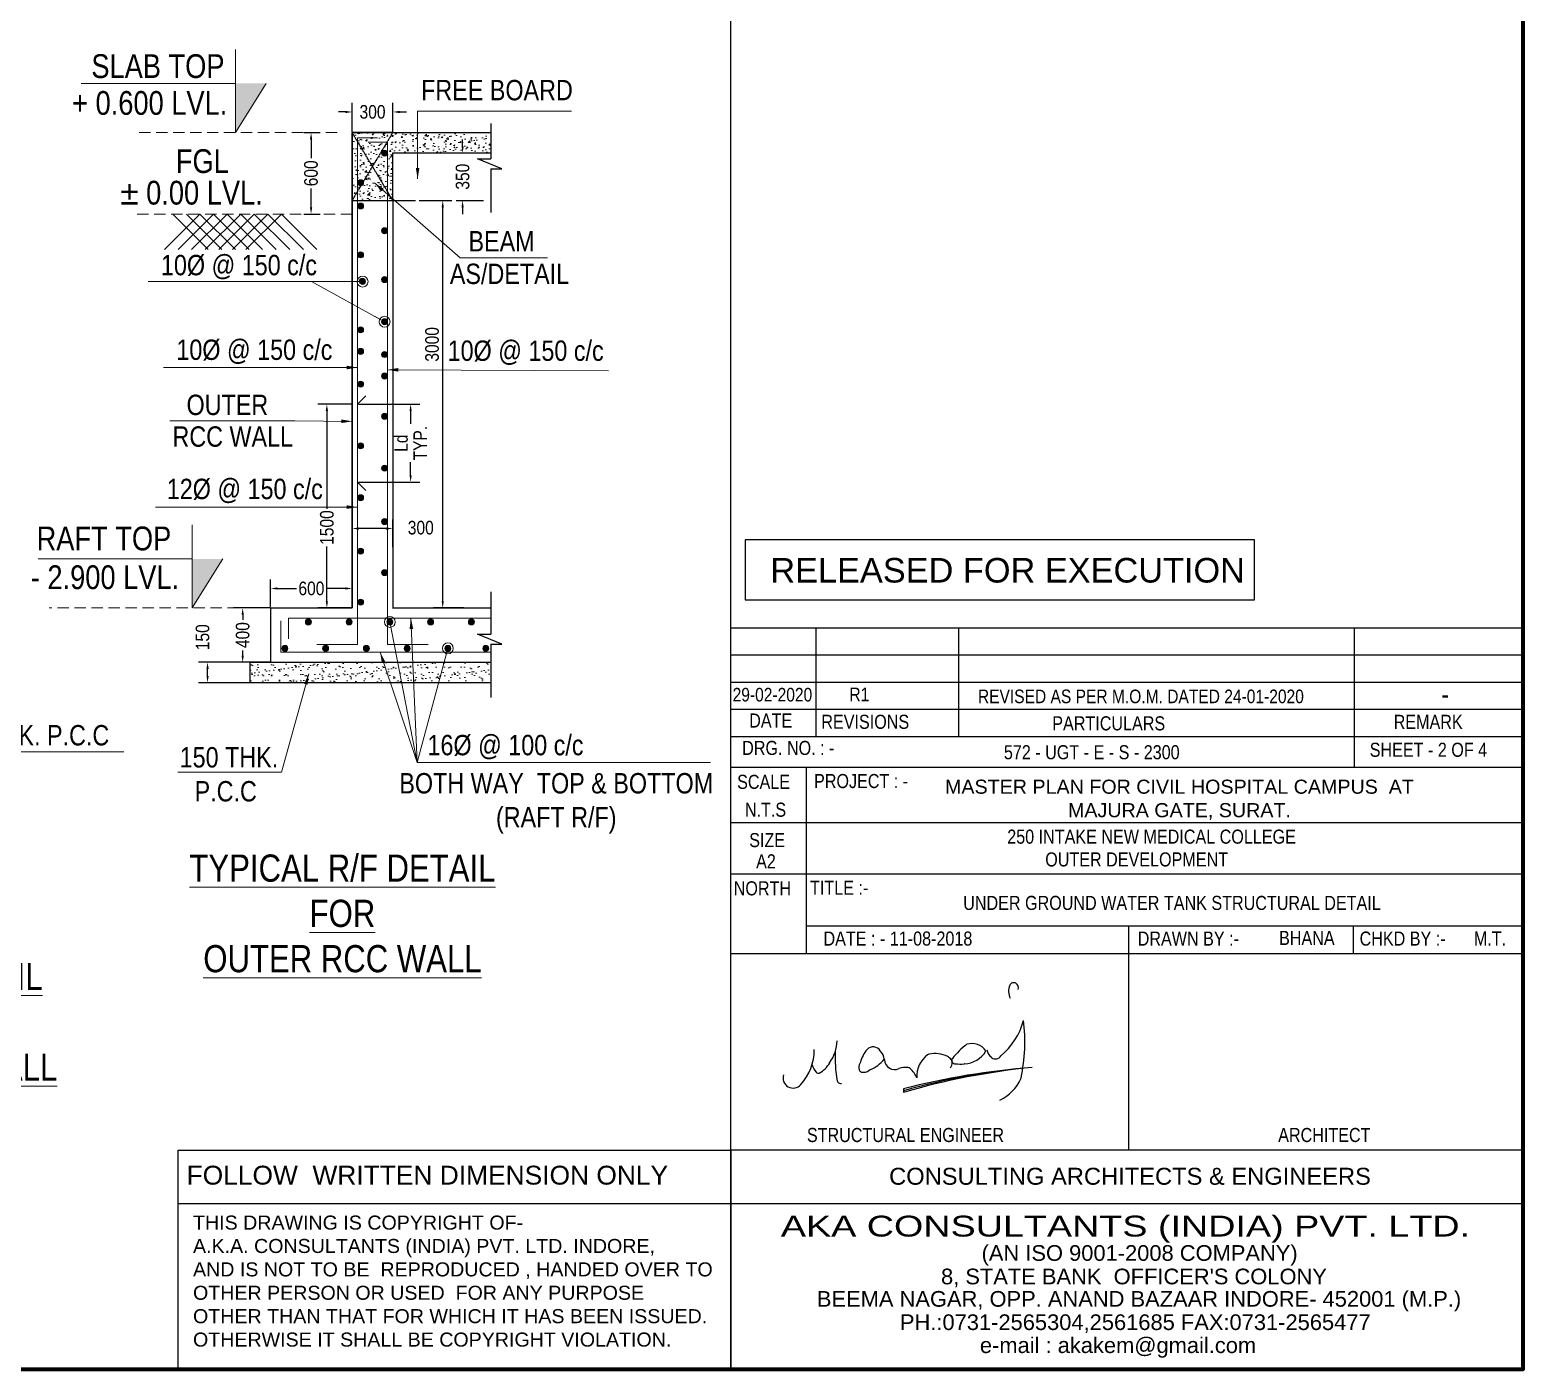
# Model space of a CAD drawing. Header units: inches. Extents: x -82712 to 364260, y -240815 to -94944.
# Drawn here: x 91952 to 108443, y -152446 to -137656 of the extents above; entities that cross this region are included whole.
import ezdxf
from ezdxf.enums import TextEntityAlignment as Align

# ---------------------------------------------------------------- set-up
doc = ezdxf.new("R2010")
doc.units = ezdxf.units.IN
doc.header["$MEASUREMENT"] = 0
for name, pattern in [('DASHED2', [0.375, 0.25, -0.125]), ('HIDDEN', [0.375, 0.25, -0.125]), ('{ Leader Line}', [0])]:
    doc.linetypes.add(name, pattern=pattern)
doc.layers.get('Defpoints').update_dxf_attribs({"color": 8})
doc.layers.add('ARROW', color=40, linetype='Continuous', lineweight=18, plot=False)
for name, color, linetype, lineweight in [('beam', 160, 'Continuous', 25), ('DIM - TANK', 94, '{ Leader Line}', 13), ('GSC_PCC', 11, 'Continuous', 13), ('Hach.', 252, 'Continuous', 9), ('NVB HT TX', 7, 'Continuous', 18), ('SLAB', 54, 'Continuous', 25), ('STEEL - TANK', 3, 'Continuous', 20), ('text', 7, 'Continuous', 25)]:
    doc.layers.add(name, color=color, linetype=linetype, lineweight=lineweight)
for name, color, linetype in [('COL', 6, 'Continuous'), ('DIM SE', 54, 'Continuous'), ('T-Text', 7, 'Continuous'), ('TITLE', 7, 'Continuous'), ('WALL', 1, 'Continuous')]:
    doc.layers.add(name, color=color, linetype=linetype)
doc.layers.add('SINGCHER', color=7, linetype='Continuous', lineweight=25, true_color=0x003beb)
doc.styles.add('a1', font='arial.ttf', dxfattribs={"height": 0.3})
doc.styles.add('ARIAL NARROW', font='ARIALN.TTF')
doc.styles.add('HS', font='ARIALN.TTF', dxfattribs={"height": 0.25})
doc.styles.add('ROMAND', font='arial.ttf')
doc.dimstyles.new('ISO-10', dxfattribs={"dimtxt": 125, "dimasz": 100, "dimexe": 30, "dimexo": 60, "dimgap": 30, "dimtad": 0, "dimdec": 0, "dimzin": 0, "dimdsep": 46, "dimtxsty": 'ARIAL NARROW', "dimcen": 0.09, "dimadec": 0, "dimazin": 0, "dimtfac": 1, "dimtdec": 0, "dimtofl": 0, "dimtmove": 0, "dimatfit": 3, "dimfxl": 1, "dimtolj": 1, "dimtzin": 0, "dimlwe": 13, "dimarcsym": 0})
pattern_1 = [(50, (177203.65, -195730.48), (161.38354, -14.11923), [16.875, -185.625]), (355, (177203.65, -195730.48), (-31.21905, 169.24323), [13.5, -148.5]), (100.4514, (177217.1, -195731.65), (130.1646, 155.1239), [14.34154, -157.75698]), (46.1842, (177203.65, -195685.48), (240.12924, -37.24178), [25.3125, -278.4375]), (96.6356, (177223.67, -195688.58), (210.2991, 219.1765), [21.5123, -236.6354]), (351.1842, (177203.65, -195685.48), (210.29894, 219.1767), [20.25, -222.75]), (21, (177226.15, -195696.73), (134.30409, -90.58925), [16.875, -185.625]), (326, (177226.15, -195696.73), (54.74595, 163.15876), [13.5, -148.5]), (71.4514, (177237.35, -195704.28), (189.0501, 72.56936), [14.34154, -157.75698]), (37.5, (177203.654, -195730.476), (2.735967, 74.901117), [0, -146.7, 0, -150.75, 0, -149.0625]), (7.5, (177203.654, -195730.48), (59.190646, 88.742635), [0, -85.95, 0, -143.325, 0, -56.8125]), (327.5, (177153.48, -195730.476), (120.110048, -5.074846), [0, -56.25, 0, -175.5, 0, -232.875]), (317.5, (177130.98, -195730.48), (131.21689, 22.52362), [0, -73.125, 0, -116.55, 0, -165.375])]

# ---------------------------------------------------------------- blocks, each defined once
blk = doc.blocks.new('*D706')
at = {"layer": 'Defpoints', "color": 0, "ltscale": 200, "transparency": 16777216}
for p in [(96241, -139540), (96511, -139540), (96753, -144040)]:
    blk.add_point(p, dxfattribs=at)
at = {"layer": 'DIM - TANK', "color": 0, "lineweight": -2, "ltscale": 200, "transparency": 16777216}
for p, q in [((96251, -139540), (96611, -139540)), ((96511, -143965), (96511, -139615)), ((96743, -144040), (96411, -144040))]:
    blk.add_line(p, q, dxfattribs=at)
at = {"layer": 'DIM - TANK', "color": 0, "ltscale": 200, "transparency": 16777216}
for points in [[(96499, -139615), (96524, -139615), (96511, -139540)], [(96499, -143965), (96524, -143965), (96511, -144040)]]:
    blk.add_solid(points, dxfattribs=at)
at = {"layer": 'DIM - TANK', "color": 0, "ltscale": 200, "transparency": 16777216, "insert": (96394, -141129), "char_height": 150, "attachment_point": 5, "rotation": 90, "style": 'ARIAL NARROW'}
blk.add_mtext('\\A1;3000', dxfattribs=at)
blk = doc.blocks.new('*D707')
at = {"layer": 'Defpoints', "color": 0, "ltscale": 200, "transparency": 16777216}
for p in [(95232, -141790), (95511, -141790), (95511, -144040)]:
    blk.add_point(p, dxfattribs=at)
at = {"layer": 'DIM - TANK', "color": 0, "lineweight": -2, "ltscale": 200, "transparency": 16777216}
for p, q in [((95501, -141790), (95132, -141790)), ((95232, -141865), (95232, -142944)), ((95232, -143965), (95232, -143360)), ((95501, -144040), (95132, -144040))]:
    blk.add_line(p, q, dxfattribs=at)
at = {"layer": 'DIM - TANK', "color": 0, "ltscale": 200, "transparency": 16777216}
for points in [[(95219, -141865), (95244, -141865), (95232, -141790)], [(95219, -143965), (95244, -143965), (95232, -144040)]]:
    blk.add_solid(points, dxfattribs=at)
at = {"layer": 'DIM - TANK', "color": 0, "ltscale": 200, "transparency": 16777216, "insert": (95232, -143152), "char_height": 150, "attachment_point": 5, "rotation": 90, "style": 'ARIAL NARROW'}
blk.add_mtext('\\A1;1500', dxfattribs=at)
blk = doc.blocks.new('V B')
at = {"layer": 'STEEL - TANK', "color": 1, "lineweight": 5, "const_width": 21}
blk.add_lwpolyline([(-11, 0, 1), (11, 0, 1)], format="xyb", close=True, dxfattribs=at)
at = {"layer": 'STEEL - TANK', "color": 1, "lineweight": 5}
blk.add_circle((0, 0), 22, dxfattribs=at)
blk = doc.blocks.new('*D708')
at = {"layer": 'Defpoints', "color": 0, "ltscale": 200, "transparency": 16777216}
for p in [(95511, -143825), (94611, -144040), (95511, -144040)]:
    blk.add_point(p, dxfattribs=at)
at = {"layer": 'DIM - TANK', "color": 0, "lineweight": -2, "ltscale": 200, "transparency": 16777216}
for p, q in [((94611, -144030), (94611, -143725)), ((95511, -144030), (95511, -143725)), ((94686, -143825), (94895, -143825)), ((95436, -143825), (95227, -143825))]:
    blk.add_line(p, q, dxfattribs=at)
at = {"layer": 'DIM - TANK', "color": 0, "ltscale": 200, "transparency": 16777216}
for points in [[(94686, -143812), (94686, -143837), (94611, -143825)], [(95436, -143812), (95436, -143837), (95511, -143825)]]:
    blk.add_solid(points, dxfattribs=at)
at = {"layer": 'DIM - TANK', "color": 0, "ltscale": 200, "transparency": 16777216, "insert": (95061, -143825), "char_height": 150, "attachment_point": 5, "style": 'ARIAL NARROW'}
blk.add_mtext('\\A1;600', dxfattribs=at)
blk = doc.blocks.new('*D709')
at = {"layer": 'Defpoints', "color": 0, "ltscale": 200, "transparency": 16777216}
for p in [(94302, -144040), (94611, -144040), (94611, -144640)]:
    blk.add_point(p, dxfattribs=at)
at = {"layer": 'DIM - TANK', "color": 0, "lineweight": -2, "ltscale": 200, "transparency": 16777216}
for p, q in [((94601, -144040), (94202, -144040)), ((94302, -144115), (94302, -144172)), ((94302, -144565), (94302, -144508)), ((94601, -144640), (94202, -144640))]:
    blk.add_line(p, q, dxfattribs=at)
at = {"layer": 'DIM - TANK', "color": 0, "ltscale": 200, "transparency": 16777216}
for points in [[(94289, -144115), (94314, -144115), (94302, -144040)], [(94289, -144565), (94314, -144565), (94302, -144640)]]:
    blk.add_solid(points, dxfattribs=at)
at = {"layer": 'DIM - TANK', "color": 0, "ltscale": 200, "transparency": 16777216, "insert": (94302, -144340), "char_height": 150, "attachment_point": 5, "rotation": 90, "style": 'ARIAL NARROW'}
blk.add_mtext('\\A1;400', dxfattribs=at)
blk = doc.blocks.new('*D710')
at = {"layer": 'Defpoints', "color": 0, "ltscale": 200, "transparency": 16777216}
for p in [(95511, -143163), (95511, -143377), (95961, -143377)]:
    blk.add_point(p, dxfattribs=at)
at = {"layer": 'DIM - TANK', "color": 0, "lineweight": -2, "ltscale": 200, "transparency": 16777216}
for p, q in [((95511, -143367), (95511, -143063)), ((95961, -143367), (95961, -143063)), ((95886, -143163), (95586, -143163))]:
    blk.add_line(p, q, dxfattribs=at)
at = {"layer": 'DIM - TANK', "color": 0, "ltscale": 200, "transparency": 16777216}
for points in [[(95586, -143150), (95586, -143175), (95511, -143163)], [(95886, -143150), (95886, -143175), (95961, -143163)]]:
    blk.add_solid(points, dxfattribs=at)
at = {"layer": 'DIM - TANK', "color": 0, "ltscale": 200, "transparency": 16777216, "insert": (96269, -143154), "char_height": 150, "attachment_point": 5, "style": 'ARIAL NARROW'}
blk.add_mtext('\\A1;300', dxfattribs=at)
blk = doc.blocks.new('A$C6A34546E')
at = {"layer": 'ARROW'}
blk.add_hatch(color=256, dxfattribs=at).paths.add_polyline_path([(1471.6, 295), (1286.4, 295), (1286.4, 0)])
for p, q in [((1286.4, 295), (360.6, 295)), ((1471.6, 295), (1286.4, 0))]:
    blk.add_line(p, q, dxfattribs=at)
blk.add_lwpolyline([(1286.4, 0), (1286.4, 498.6)], dxfattribs=at)
blk = doc.blocks.new('*D711')
at = {"layer": 'Defpoints', "color": 0, "ltscale": 200, "transparency": 16777216}
for p in [(95961, -138562), (95511, -138790), (95961, -138790)]:
    blk.add_point(p, dxfattribs=at)
at = {"layer": 'DIM - TANK', "color": 0, "lineweight": -2, "ltscale": 200, "transparency": 16777216}
for p, q in [((95511, -138780), (95511, -138462)), ((95961, -138780), (95961, -138462)), ((95436, -138562), (95361, -138562)), ((96036, -138562), (96111, -138562))]:
    blk.add_line(p, q, dxfattribs=at)
at = {"layer": 'DIM - TANK', "color": 0, "ltscale": 200, "transparency": 16777216}
for points in [[(95436, -138550), (95436, -138575), (95511, -138562)], [(96036, -138550), (96036, -138575), (95961, -138562)]]:
    blk.add_solid(points, dxfattribs=at)
at = {"layer": 'DIM - TANK', "color": 0, "ltscale": 200, "transparency": 16777216, "insert": (95736, -138562), "char_height": 150, "attachment_point": 5, "style": 'ARIAL NARROW'}
blk.add_mtext('\\A1;300', dxfattribs=at)
blk = doc.blocks.new('*D712')
at = {"layer": 'Defpoints', "color": 0, "ltscale": 200, "transparency": 16777216}
for p in [(93914, -144640), (94386, -144640), (94386, -144865)]:
    blk.add_point(p, dxfattribs=at)
at = {"layer": 'DIM - TANK', "color": 0, "lineweight": -2, "ltscale": 200, "transparency": 16777216}
for p, q in [((94376, -144640), (93814, -144640)), ((93914, -144790), (93914, -144715)), ((94376, -144865), (93814, -144865))]:
    blk.add_line(p, q, dxfattribs=at)
at = {"layer": 'DIM - TANK', "color": 0, "ltscale": 200, "transparency": 16777216}
for points in [[(93902, -144715), (93927, -144715), (93914, -144640)], [(93902, -144790), (93927, -144790), (93914, -144865)]]:
    blk.add_solid(points, dxfattribs=at)
at = {"layer": 'DIM - TANK', "color": 0, "ltscale": 200, "transparency": 16777216, "insert": (93859, -144363), "char_height": 150, "attachment_point": 5, "rotation": 90, "style": 'ARIAL NARROW'}
blk.add_mtext('\\A1;150', dxfattribs=at)
blk = doc.blocks.new('*D713')
at = {"layer": 'Defpoints', "color": 0, "ltscale": 200, "transparency": 16777216}
for p in [(96649, -139015), (96731, -139015), (96649, -139540)]:
    blk.add_point(p, dxfattribs=at)
at = {"layer": 'DIM - TANK', "color": 0, "lineweight": -2, "ltscale": 200, "transparency": 16777216}
for p, q in [((96659, -139015), (96831, -139015)), ((96731, -138940), (96731, -138865)), ((96659, -139540), (96831, -139540)), ((96731, -139615), (96731, -139690))]:
    blk.add_line(p, q, dxfattribs=at)
at = {"layer": 'DIM - TANK', "color": 0, "ltscale": 200, "transparency": 16777216}
for points in [[(96718, -138940), (96743, -138940), (96731, -139015)], [(96718, -139615), (96743, -139615), (96731, -139540)]]:
    blk.add_solid(points, dxfattribs=at)
at = {"layer": 'DIM - TANK', "color": 0, "ltscale": 200, "transparency": 16777216, "insert": (96731, -139277), "char_height": 150, "attachment_point": 5, "rotation": 90, "style": 'ARIAL NARROW'}
blk.add_mtext('\\A1;350', dxfattribs=at)
blk = doc.blocks.new('*D705')
at = {"layer": 'Defpoints', "color": 0, "ltscale": 200, "transparency": 16777216}
for p in [(95571, -141790), (96157, -141790), (95571, -142649)]:
    blk.add_point(p, dxfattribs=at)
at = {"layer": 'DIM - TANK', "color": 0, "lineweight": -2, "ltscale": 200, "transparency": 16777216}
for p, q in [((95581, -141790), (96257, -141790)), ((96157, -141865), (96157, -142008)), ((96157, -142574), (96157, -142431)), ((95581, -142649), (96257, -142649))]:
    blk.add_line(p, q, dxfattribs=at)
at = {"layer": 'DIM - TANK', "color": 0, "ltscale": 200, "transparency": 16777216}
for points in [[(96144, -141865), (96169, -141865), (96157, -141790)], [(96144, -142574), (96169, -142574), (96157, -142649)]]:
    blk.add_solid(points, dxfattribs=at)
at = {"layer": 'DIM - TANK', "color": 0, "ltscale": 200, "transparency": 16777216, "char_height": 150, "attachment_point": 5, "rotation": 90, "style": 'ARIAL NARROW'}
for s, insert in [('\\A1;Ld', (96051, -142220)), ('\\A1;TYP.', (96262, -142220))]:
    blk.add_mtext(s, dxfattribs=dict(at, insert=insert))
blk = doc.blocks.new('MANOJ SIR')
at = {"layer": 'SINGCHER'}
blk.add_line((127.7, -15), (127.7, -18.9), dxfattribs=at)
for centre, radius, start, end in [((245.1, 93.6), 4.39, 59.0666, 156.7141), ((244.3, 92.3), 5.93, 345.543, 59.0666), ((255.8, 88.9), 16.1, 156.7141, 207.4099), ((184.1, 77.1), 74.1, 309.7314, 344.9276), ((72.2, 35.2), 184.8, 347.9544, 7.0437), ((15.6, 37.4), 41.5, 323.6193, 358.3232), ((237.8, -27), 72.9, 125.6193, 142.7316), ((200.7, 15.3), 17.9, 34.1234, 107.5268), ((-23.4, 26.9), 56.1, 318.1107, 359.8467), ((184.5, 17.1), 129.6, 176.6801, 190.466), ((115.8, 4.2), 35.1, 139.793, 165.0313), ((95.4, 20.7), 8.92, 32.2093, 136.3302), ((77.5, 40.4), 38.1, 292.4381, 321.6245), ((90.5, 13.6), 17.2, 7.889, 43.6848), ((118.3, 16.3), 10.8, 181.9889, 294.9243), ((170, -1.6), 28.2, 125.9175, 183.4168), ((155.6, 18.2), 3.66, 102.5109, 125.9175), ((161.5, -8.2), 30.7, 64.0867, 102.5109), ((173.3, 16.1), 3.66, 40.1447, 64.0867), ((172.2, 12.3), 7.37, 318.9351, 57.2824), ((182.8, 15.3), 3.62, 148.6834, 274.8746), ((191.3, 39.8), 28.2, 272.6906, 329.078), ((230.4, 29.3), 14.1, 190.9521, 231.8721), ((225.7, 23.5), 6.68, 233.3684, 329.4674), ((10.2, -3.5), 10.8, 161.042, 319.16), ((49.4, 16.2), 19.9, 196.4253, 222.5342), ((37.4, 5.2), 3.66, 222.5342, 277.08), ((24.5, 26.3), 28.1, 298.5749, 331.1529), ((89.5, 7.6), 9.29, 151.0723, 194.4307), ((84, 6.3), 3.66, 195.7416, 249.6231), ((84.7, 11.4), 3.44, 147.0016, 168.5361), ((85, 13), 10.4, 257.2825, 306.8775), ((93.5, 1.8), 3.66, 112.4381, 126.8775), ((130.4, -16.3), 24.1, 84.1347, 108.2066), ((332.8, -761.8), 772.5, 95.0404, 105.3914), ((323.6, -771.7), 781.6, 94.3109, 104.5156), ((339, -739.5), 750.9, 95.6628, 106.3401), ((132.4, 4), 3.66, 46.3856, 84.1347), ((114, -15.4), 30.4, 23.3578, 46.3856), ((188.1, 43.1), 31.8, 261.0252, 277.6143), ((192.8, 8), 3.66, 92.6906, 97.6143), ((60.7, -5.7), 3.66, 190.466, 250.4116), ((61.4, -3.6), 5.91, 250.4116, 273.9769), ((209.8, 15.1), 47, 296.1242, 335.6848), ((249.4, -2.7), 3.66, 334.0673, 348.8451)]:
    blk.add_arc(centre, radius, start, end, dxfattribs=at)
blk = doc.blocks.new('*D841')
at = {"layer": 'Defpoints', "color": 0, "ltscale": 200, "transparency": 16777216}
for p in [(94967, -138790), (95057, -138790), (94967, -139690)]:
    blk.add_point(p, dxfattribs=at)
at = {"layer": 'DIM - TANK', "color": 0, "lineweight": -2, "ltscale": 200, "transparency": 16777216}
for p, q in [((94977, -138790), (95157, -138790)), ((95057, -138865), (95057, -139074)), ((95057, -139615), (95057, -139406)), ((94977, -139690), (95157, -139690))]:
    blk.add_line(p, q, dxfattribs=at)
at = {"layer": 'DIM - TANK', "color": 0, "ltscale": 200, "transparency": 16777216}
for points in [[(95045, -138865), (95070, -138865), (95057, -138790)], [(95045, -139615), (95070, -139615), (95057, -139690)]]:
    blk.add_solid(points, dxfattribs=at)
at = {"layer": 'DIM - TANK', "color": 0, "ltscale": 200, "transparency": 16777216, "insert": (95057, -139240), "char_height": 150, "attachment_point": 5, "rotation": 90, "style": 'ARIAL NARROW'}
blk.add_mtext('\\A1;600', dxfattribs=at)

msp = doc.modelspace()

# ---------------------------------------------------------------- hatches: boundary and pattern name
at = {"layer": 'GSC_PCC'}
h = msp.add_hatch(dxfattribs=at)
h.set_pattern_fill('AR-CONC', color=256, scale=22.5, style=0)
h.set_pattern_definition(pattern_1)
h.paths.add_polyline_path([(95511.3961, -138789.7379), (95961.3961, -138789.7379), (95961.3961, -139539.7379), (95511.3961, -139539.7379)])
h = msp.add_hatch(dxfattribs=at)
h.set_pattern_fill('AR-CONC', color=256, scale=22.5, style=0)
h.set_pattern_definition(pattern_1)
h.paths.add_polyline_path([(97043.2446, -139014.7379), (97043.2446, -138789.7379), (95961.3961, -138789.7379), (95961.3961, -139014.7379)])
h = msp.add_hatch(dxfattribs=at)
h.set_pattern_fill('AR-SAND', color=256, scale=60, style=0)
h.set_pattern_definition([(37.5, (177203.65, -192580.48), (-3.7796, 115.60943), [0, -91.2, 0, -102, 0, -97.5]), (7.5, (177203.65, -192580.48), (106.1866, 169.32876), [0, -49.2, 0, -82.2, 0, -31.5]), (327.5, (177129.85, -192580.48), (186.84851, 0.33954), [0, -30, 0, -108, 0, -141]), (317.5, (177129.85, -192580.48), (180.3676, 52.66053), [0, -15, 0, -70.8, 0, -81])])
h.paths.add_polyline_path([(97043.2446, -144864.7379), (97043.2446, -144639.7379), (94386.3961, -144639.7379), (94386.3961, -144864.7379)])

# ---------------------------------------------------------------- linework, layer by layer
at = {"layer": 'beam', "linetype": 'HIDDEN', "ltscale": 0.2}
for p, q in [((95511.3961, -139539.7379), (95961.3961, -138789.7379)), ((95961.3961, -139539.7379), (95511.3961, -138789.7379)), ((95511.3961, -139539.7379), (95961.3961, -138789.7379)), ((95961.3961, -139539.7379), (95511.3961, -138789.7379))]:
    msp.add_line(p, q, dxfattribs=at)
at = {"layer": 'beam'}
msp.add_lwpolyline([(95961.3961, -138789.7379), (95511.3961, -138789.7379), (95511.3961, -139539.7379), (95961.3961, -139539.7379), (95961.3961, -139014.7379)], dxfattribs=at)
msp.add_lwpolyline([(95961.3961, -138789.7379), (95511.3961, -138789.7379), (95511.3961, -139539.7379), (95961.3961, -139539.7379), (95961.3961, -139014.7379)], dxfattribs=at)
at = {"layer": 'COL', "color": 22}
msp.add_line((95511.3961, -144039.7379), (95511.3961, -138789.7379), dxfattribs=at)
at = {"layer": 'DIM - TANK'}
for p, q in [((95571.3961, -138846.5045), (95571.3961, -144442.5457)), ((95571.3961, -138846.5045), (95792.1077, -138846.5045)), ((95901.3961, -138896.1776), (95686.9464, -138896.1776)), ((95901.3961, -138896.1776), (95901.3961, -144442.5457)), ((95571.3961, -141789.7379), (95661.3684, -141695.5871)), ((95571.3961, -142649.4272), (95661.3684, -142743.578)), ((94723.8961, -144527.2379), (94723.8961, -144183.2887)), ((94809.3885, -144152.2379), (97043.2446, -144152.2379)), ((94809.3885, -144152.2379), (94809.3885, -144382.0128)), ((95121.3961, -144442.5457), (95571.3961, -144442.5457)), ((96351.3961, -144442.5457), (95901.3961, -144442.5457)), ((94723.8961, -144527.2379), (97043.2446, -144527.2379))]:
    msp.add_line(p, q, dxfattribs=at)
at = {"layer": 'Hach.', "linetype": 'HIDDEN', "lineweight": 9, "ltscale": 500}
for p, q in [((95345.6034, -138789.7379), (93096.3683, -138789.7379)), ((95511.3961, -139689.7379), (93096.3683, -139689.7379)), ((94445.6034, -144039.7379), (92165.9443, -144039.7379))]:
    msp.add_line(p, q, dxfattribs=at)
at = {"layer": 'Hach.', "linetype": 'ByBlock', "lineweight": 9, "ltscale": 500}
for p, q in [((93829.985, -139689.7379), (93437.7483, -140081.9747)), ((93529.985, -139689.7379), (93922.2218, -140081.9747)), ((93979.985, -139689.7379), (93587.7483, -140081.9747)), ((93679.985, -139689.7379), (94072.2218, -140081.9747)), ((94129.985, -139689.7379), (93737.7483, -140081.9747)), ((93829.985, -139689.7379), (94222.2218, -140081.9747)), ((94279.985, -139689.7379), (93887.7483, -140081.9747)), ((93979.985, -139689.7379), (94372.2218, -140081.9747)), ((94429.985, -139689.7379), (94037.7483, -140081.9747)), ((94129.985, -139689.7379), (94522.2218, -140081.9747)), ((94579.985, -139689.7379), (94187.7483, -140081.9747)), ((94279.985, -139689.7379), (94672.2218, -140081.9747)), ((94729.985, -139689.7379), (94337.7483, -140081.9747)), ((94429.985, -139689.7379), (94822.2218, -140081.9747)), ((94579.985, -139689.7379), (94972.2218, -140081.9747)), ((94729.985, -139689.7379), (95122.2218, -140081.9747))]:
    msp.add_line(p, q, dxfattribs=at)
at = {"layer": 'SLAB'}
for p, q in [((95511.3961, -138789.7379), (97043.2446, -138789.7379)), ((95961.3961, -139014.7379), (97043.2446, -139014.7379)), ((94611.3961, -144039.7379), (95511.3961, -144039.7379)), ((94611.3961, -144639.7379), (94611.3961, -144039.7379)), ((95961.3961, -144039.7379), (97043.2446, -144039.7379)), ((94386.3961, -144864.7379), (94386.3961, -144639.7379)), ((94386.3961, -144639.7379), (97043.2446, -144639.7379)), ((94386.3961, -144864.7379), (94386.3961, -144639.7379)), ((94086.3961, -144864.7379), (97043.2446, -144864.7379))]:
    msp.add_line(p, q, dxfattribs=at)
at = {"layer": 'SLAB', "color": 3, "linetype": 'DASHED2', "ltscale": 1000}
msp.add_line((95961.3961, -139539.7379), (97043.2446, -139539.7379), dxfattribs=at)
at = {"layer": 'SLAB'}
for points in [[(97043.2446, -138688.5271), (97043.2446, -139079.076)], [(97041.8829, -139191.3255), (97162.7985, -139191.3255), (96893.8939, -139079.076), (97041.8829, -139079.076)], [(97043.2446, -139191.3255), (97043.2446, -139674.2796)], [(97043.2446, -143859.988), (97043.2446, -144329.076)], [(97041.8829, -144441.3255), (97162.7985, -144441.3255), (96893.8939, -144329.076), (97041.8829, -144329.076)], [(97043.2446, -144441.3255), (97043.2446, -145028.5)]]:
    msp.add_lwpolyline(points, dxfattribs=at)
at = {"layer": 'T-Text', "color": 1}
msp.add_lwpolyline([(99852.0712, -143949.5322), (105475.0497, -143949.5322), (105475.0497, -143285.8259), (99852.0712, -143285.8259)], close=True, dxfattribs=at)
at = {"layer": 'TITLE', "color": 125}
msp.add_line((99693.1003, -152446.1828), (99693.1003, -121340.6534), dxfattribs=at)
at = {"layer": 'TITLE', "color": 125, "lineweight": -3}
for p, q in [((99693.1003, -144257.9233, 0), (108442.5605, -144257.9233, 0)), ((100630.1786, -144257.9233, 0), (100630.1786, -145457.9997, 0)), ((102205.9969, -144257.9233, 0), (102205.9969, -145457.9997, 0)), ((106576.3142, -144257.9233, 0), (106576.3142, -145457.9997, 0)), ((99693.1003, -144557.9424, 0), (108442.5605, -144557.9424, 0)), ((100630.1786, -144758.5709, 0), (100630.1786, -145457.9997, 0)), ((102205.9969, -144758.5709, 0), (102205.9969, -145457.9997, 0)), ((99693.1003, -144857.9615, 0), (108442.5605, -144857.9615, 0)), ((99693.1003, -145157.9806, 0), (108442.5605, -145157.9806, 0)), ((99693.1003, -145457.9997, 0), (108442.5605, -145457.9997, 0)), ((106576.3142, -145457.9997, 0), (106576.3142, -145796.3281, 0)), ((99693.1003, -145796.3281, 0), (108442.5605, -145796.3281, 0)), ((100526.4201, -145796.3281, 0), (100526.4201, -147860.2527, 0)), ((108442.5605, -146411.5844, 0), (99693.1003, -146411.5844, 0)), ((108442.5605, -146980.7968, 0), (99693.1003, -146980.7968, 0)), ((108442.5605, -147554.1016, 0), (100526.4201, -147554.1016, 0)), ((104084.7997, -147554.1016, 0), (104084.7997, -150027.7771, 0)), ((106566.1579, -147554.1016, 0), (106566.1579, -147860.2527, 0)), ((108442.5605, -147860.2527, 0), (99693.1003, -147860.2527, 0)), ((108442.5605, -150027.7771, 0), (99693.1003, -150027.7771, 0)), ((108442.5605, -150620.906), (99693.1003, -150620.906))]:
    msp.add_line(p, q, dxfattribs=at)
at = {"layer": 'TITLE', "color": 125, "lineweight": 100}
msp.add_lwpolyline([(64402.577, -121340.6534), (64402.577, -152446.1828), (108442.5605, -152446.1828), (108442.5605, -121340.6534)], close=True, dxfattribs=at)
msp.add_lwpolyline([(64402.577, -121340.6534), (64402.577, -152446.1828), (108442.5605, -152446.1828), (108442.5605, -121340.6534)], close=True, dxfattribs=at)
at = {"layer": 'TITLE', "color": 125}
msp.add_lwpolyline([(99693.1003, -152446.1828), (93589.7192, -152446.1828), (93589.7192, -150027.7771), (99693.1003, -150027.7771)], close=True, dxfattribs=at)
at = {"layer": 'TITLE', "color": 125, "lineweight": -3}
msp.add_lwpolyline([(99693.1003, -150620.906), (93589.7192, -150620.906), (93589.7192, -150027.7771), (99693.1003, -150027.7771)], close=True, dxfattribs=at)
at = {"layer": 'WALL'}
for p, q in [((95511.3961, -139539.7379), (95511.3961, -144039.7379)), ((95961.3961, -139539.7379), (95961.3961, -144045.8499))]:
    msp.add_line(p, q, dxfattribs=at)

# ---------------------------------------------------------------- block references
at = {"layer": 'DIM - TANK', "xscale": 1.5, "yscale": 1.5, "zscale": 1.5, "rotation": 1.753404860071416}
for p in [(95869.4887, -139016.8784), (95869.4887, -139873.4594), (95869.4887, -140413.5858), (95869.4887, -140878.2788), (95869.4887, -141241.6204), (95869.4887, -141478.925), (95869.4887, -141923.3278), (95869.4887, -142496.4129), (95869.4887, -143086.2628), (95869.4887, -143649.4797)]:
    msp.add_blockref('V B', p, dxfattribs=at)
at = {"layer": 'DIM - TANK', "xscale": 1.5, "yscale": 1.5, "zscale": 1.5}
for p in [(95604.1499, -139343.2412), (95604.1499, -139600.7138), (95604.1499, -140140.8401), (95623.0283, -140430.8339), (95604.1499, -140968.8748), (95604.1499, -141206.1794), (95604.1499, -141567.9832), (95604.1499, -142249.6906), (95604.1499, -142822.7757), (95604.1499, -143412.6256), (95604.1499, -143975.8426), (95027.6087, -144194.3735), (95477.6087, -144194.3735), (95927.6087, -144194.3735), (96377.6087, -144194.3735), (96377.6087, -144194.3735), (96827.6087, -144194.3735), (94768.2014, -144485.846), (95218.2014, -144485.846), (95668.2014, -144485.846), (96118.2014, -144485.846), (96568.2014, -144485.846), (96986.9934, -144485.846)]:
    msp.add_blockref('V B', p, dxfattribs=at)
at = {"layer": 'DIM SE', "xscale": 1.8375, "yscale": 1.8375, "zscale": 1.8375}
for p in [(91857.2501, -138789.7379), (91380.526, -144039.7379)]:
    msp.add_blockref('A$C6A34546E', p, dxfattribs=at)
at = {"layer": 'SINGCHER', "xscale": 10.368, "yscale": 10.368, "zscale": 10.368}
msp.add_blockref('MANOJ SIR', (100275.2936, -149194.634), dxfattribs=at)

# ---------------------------------------------------------------- texts
at = {"layer": 'DIM - TANK', "lineweight": -3, "style": 'ARIAL NARROW'}
for s, p in [('BEAM ', (96795.7447, -140102.8203)), ('AS/DETAIL', (96589.6894, -140462.3329)), ('OUTER', (93681.9898, -141909.3558)), ('RCC WALL', (93526.8739, -142259.4034))]:
    msp.add_text(s, height=225, dxfattribs=at).set_placement(p)
at = {"layer": 'DIM - TANK', "style": 'ARIAL NARROW'}
msp.add_text(' 150 THK. P.C.C ', height=225, dxfattribs=at).set_placement((90909.3356, -145558.1987))
at = {"layer": 'DIM - TANK', "lineweight": -3, "insert": (99910.5657, -138208.2412), "char_height": 225, "width": 5672.603165, "attachment_point": 3, "style": 'ARIAL NARROW'}
msp.add_mtext('\\pxqc; FREE BOARD', dxfattribs=at)
at = {"layer": 'DIM - TANK', "char_height": 225, "attachment_point": 5, "style": 'ARIAL NARROW'}
for s, insert in [('\\A1;10%%C @ 150 c/c', (94261.2117, -140275.767)), ('\\A1;10%%C @ 150 c/c', (94431.3169, -141210.626)), ('\\A1;10%%C @ 150 c/c', (97427.0949, -141221.2696)), ('\\A1;12%%C @ 150 c/c', (94325.4908, -142747.9443)), ('\\A1;16%%C @ 100 c/c', (97204.5186, -145576.9472)), ('\\A1;BOTH WAY  TOP & BOTTOM\\P(RAFT R/F)', (97764.7715, -146197.2725))]:
    msp.add_mtext(s, dxfattribs=dict(at, insert=insert))
at = {"layer": 'DIM - TANK', "insert": (93118.9342, -145576.5723), "char_height": 225, "width": 1991.081173, "attachment_point": 1, "style": 'ARIAL NARROW'}
msp.add_mtext('\\pxqc; 150 THK. \\PP.C.C ', dxfattribs=at)
at = {"layer": 'NVB HT TX', "char_height": 300, "width": 6067.835607, "attachment_point": 1, "style": 'HS'}
for s, insert in [('\\pxqc;{\\LTYPICAL R/F DETAIL\\PFOR\\POUTER RCC WALL}', (92369.6721, -146762.7858)), ('\\pxqc;{\\LTYPICAL R/F DETAIL\\PFOR\\PPARTITION RCC WALL}', (87369.4259, -147960.4674))]:
    msp.add_mtext(s, dxfattribs=dict(at, insert=insert))
at = {"layer": 'T-Text', "color": 1, "style": 'ROMAND'}
msp.add_text(' RELEASED FOR EXECUTION', height=271.189854, dxfattribs=at).set_placement((100023.946, -143759.2104))
at = {"layer": 'T-Text', "lineweight": -3, "ltscale": 3, "style": 'ROMAND'}
for s, height, p in [('FOLLOW  WRITTEN DIMENSION ONLY', 208.26243, (93682.6485, -150408.134)), ('CONSULTING ARCHITECTS & ENGINEERS ', 187.307291, (101440.9329, -150409.9036, 0))]:
    msp.add_text(s, height=height, dxfattribs=at).set_placement(p)
at = {"layer": 'T-Text', "ltscale": 3, "style": 'ROMAND', "width": 1.292517}
msp.add_text('AKA CONSULTANTS (INDIA) PVT. LTD.', height=230.598527, rotation=0.00228919, dxfattribs=at).set_placement((100245.1941, -150982.017), (107856.7132, -150981.7129), align=Align.FIT)
at = {"layer": 'T-Text', "ltscale": 3, "style": 'a1'}
for s, p in [('(AN ISO 9001-2008 COMPANY)', (102461.9296, -151249.9921)), ("8, STATE BANK  OFFICER'S COLONY", (102014.1513, -151509.4152)), ('BEEMA NAGAR, OPP. ANAND BAZAAR INDORE- 452001 (M.P.)', (100643.456, -151756.6536)), ('PH.:0731-2565304,2561685 FAX:0731-2565477', (101560.225, -152014.3443)), ('e-mail : akakem@gmail.com', (102443.2796, -152268.5787))]:
    msp.add_text(s, height=172.948895, rotation=0.0022891, dxfattribs=at).set_placement(p)
at = {"layer": 'T-Text', "ltscale": 3, "insert": (93753.7736, -150750.1503), "char_height": 155.0134542, "width": 5740.090036, "attachment_point": 1, "style": 'ROMAND'}
msp.add_mtext('THIS DRAWING IS COPYRIGHT OF-\\PA.K.A. CONSULTANTS (INDIA) PVT. LTD. INDORE,\\PAND IS NOT TO BE  REPRODUCED , HANDED OVER TO OTHER PERSON OR USED  FOR ANY PURPOSE OTHER THAN THAT FOR WHICH IT HAS BEEN ISSUED. OTHERWISE IT SHALL BE COPYRIGHT VIOLATION. ', dxfattribs=at)
at = {"layer": 'text', "color": 4, "ltscale": 20, "style": 'ARIAL NARROW'}
for s, p in [('SLAB TOP', (92630.9527, -138187.2088)), ('+ 0.600 LVL.', (92418.3476, -138593.7757)), ('%%P 0.00 LVL.', (92951.3941, -139585.0648)), ('RAFT TOP', (92026.4988, -143403.6172)), ('- 2.900 LVL.', (91962.1116, -143831.5578))]:
    msp.add_text(s, height=262.5, dxfattribs=at).set_placement(p)
at = {"layer": 'text', "lineweight": -3, "style": 'ARIAL NARROW'}
for s, height, p in [('29-02-2020', 150, (99712.7727, -145072.7582, 0)), ('R1', 150, (101002.4271, -145069.7377, 0)), ('REVISED AS PER M.O.M. DATED 24-01-2020 ', 150, (102421.409, -145091.4649, 0)), ('-', 226.2046, (107538.9676, -145105.167, 0)), ('DATE', 155.51405, (99895.6547, -145360.7665, 0)), ('REVISIONS', 155.51405, (100692.3398, -145374.7913, 0)), ('PARTICULARS', 155.51405, (103242.7333, -145391.7815, 0)), ('REMARK', 155.51405, (107012.9162, -145375.5904, 0)), ('DRG. NO. : -', 155.51405, (99818.0447, -145663.3792, 0)), ('572 - UGT - E - S - 2300', 155.51405, (102708.4478, -145710.952, 0)), ('SHEET - 2 OF 4', 155.51405, (106748.5254, -145683.8, 0)), ('SCALE', 155.51405, (99762.4908, -146037.9113, 0)), ('PROJECT : -', 155.51405, (100611.6851, -146029.2558, 0)), ('N.T.S', 155.51405, (99848.0741, -146345.6566)), ('SIZE', 155.51405, (99895.9449, -146681.2114)), ('250 INTAKE NEW MEDICAL COLLEGE ', 155.51405, (102745.3755, -146643.281, 0)), ('A2', 155.51405, (99972.0068, -146916.2245)), ('OUTER DEVELOPMENT', 155.51405, (103164.7488, -146894.8645, 0)), ('NORTH', 155.51405, (99724.8547, -147214.0538, 0)), ('TITLE :-', 155.51405, (100567.2701, -147207.2332, 0)), ('DATE : - 11-08-2018', 155.51405, (100716.2491, -147768.8062, 0)), ('DRAWN BY :-    ', 155.51405, (104186.2312, -147768.8062, 0)), ('BHANA', 155.51405, (105747.2084, -147762.106, 0)), ('CHKD BY :-', 155.51405, (106636.7078, -147768.8062, 0)), ('M.T.', 155.51405, (107898.4838, -147767.8402)), ('STRUCTURAL ENGINEER', 155.51405, (100533.1584, -149938.1689, 0)), ('ARCHITECT', 155.51405, (105737.6603, -149938.1689, 0))]:
    msp.add_text(s, height=height, dxfattribs=at).set_placement(p)
at = {"layer": 'text', "color": 4, "ltscale": 20, "insert": (90316.6958, -138973.9931), "char_height": 262.5, "width": 7079.141542, "attachment_point": 1, "style": 'ARIAL NARROW'}
msp.add_mtext('\\pxqc;FGL', dxfattribs=at)
at = {"layer": 'text', "lineweight": -3, "char_height": 155.51405, "attachment_point": 1, "style": 'ARIAL NARROW'}
for s, insert, width in [('\\pxqc;{\\fArial|b0|i0|c0|p34;MASTER PLAN FOR CIVIL HOSPITAL CAMPUS  AT MAJURA GATE, SURAT.}', (101937.1992, -145936.1872, 0), 5419.975632), ('{\\C0;UNDER GROUND WATER TANK STRUCTURAL DETAIL}', (102259.212, -147219.6475, 0), 6149.985463)]:
    msp.add_mtext(s, dxfattribs=dict(at, insert=insert, width=width))

# ---------------------------------------------------------------- dimensions: what is measured, and where the dimension line sits
at = {"layer": 'DIM - TANK', "ltscale": 200}
for base, p1, p2, picture, middle in [((95961.3961, -138562.0578), (95511.3961, -138789.7379), (95961.3961, -138789.7379), '*D711', (95736.3961, -138562.0578)), ((95511.3961, -143824.9478), (94611.3961, -144039.7379), (95511.3961, -144039.7379), '*D708', (95061.3961, -143824.9478))]:
    dim = msp.add_linear_dim(base=base, p1=p1, p2=p2, dimstyle='ISO-10', override={"dimtxt": 150, "dimasz": 75, "dimexe": 100, "dimexo": 10, "dimlfac": 0.666666, "dimdle": 100, "dimtmove": 2, "dimlwe": 65534}, dxfattribs=at)
    dim.commit()
    dim.dimension.update_dxf_attribs({"geometry": picture, "text_midpoint": middle})
for base, p1, p2, picture, middle in [((95057.2282, -138789.7379), (94967.3707, -139689.7379), (94967.3707, -138789.7379), '*D841', (95057.2282, -139239.7379)), ((96730.7795, -139014.7379), (96649.025, -139539.7379), (96649.025, -139014.7379), '*D713', (96730.7795, -139277.2379)), ((94301.6862, -144039.7379), (94611.3961, -144639.7379), (94611.3961, -144039.7379), '*D709', (94301.6862, -144339.7379))]:
    dim = msp.add_linear_dim(base=base, p1=p1, p2=p2, angle=90, dimstyle='ISO-10', override={"dimtxt": 150, "dimasz": 75, "dimexe": 100, "dimexo": 10, "dimlfac": 0.666666, "dimdle": 100, "dimtmove": 2, "dimlwe": 65534}, dxfattribs=at)
    dim.commit()
    dim.dimension.update_dxf_attribs({"geometry": picture, "text_midpoint": middle})
for base, p1, p2, angle, picture, middle in [((96511.4897, -139539.7379), (96753.0229, -144039.7379), (96241.0595, -139539.7379), 90, '*D706', (96394.4502, -141128.7967)), ((95231.9856, -141789.7379), (95511.3961, -144039.7379), (95511.3961, -141789.7379), 90, '*D707', (95231.9856, -143151.8485)), ((95511.3961, -143162.5665), (95961.3961, -143377.3566), (95511.3961, -143377.3566), 180, '*D710', (96268.803, -143153.5986)), ((93914.0381, -144639.7379), (94386.3961, -144864.7379), (94386.3961, -144639.7379), 90, '*D712', (93859.3783, -144362.5712))]:
    dim = msp.add_linear_dim(base=base, p1=p1, p2=p2, angle=angle, dimstyle='ISO-10', override={"dimtxt": 150, "dimasz": 75, "dimexe": 100, "dimexo": 10, "dimlfac": 0.666666, "dimdle": 100, "dimtmove": 2, "dimlwe": 65534}, dxfattribs=at)
    dim.commit()
    dim.dimension.update_dxf_attribs({"geometry": picture, "text_midpoint": middle, "dimtype": 160})
dim = msp.add_linear_dim(base=(96156.7862, -141789.7379), p1=(95571.3961, -142649.4272), p2=(95571.3961, -141789.7379), angle=90, text='Ld\\XTYP.', dimstyle='ISO-10', override={"dimtxt": 150, "dimasz": 75, "dimexe": 100, "dimexo": 10, "dimdle": 100, "dimtmove": 2, "dimlwe": 65534}, dxfattribs=at)
dim.commit()
dim.dimension.update_dxf_attribs({"geometry": '*D705', "text_midpoint": (96156.7862, -142219.5826)})

# ---------------------------------------------------------------- leaders
at = {"layer": 'DIM - TANK'}
for points, override in [([(96233.7969, -139301.4809), (96233.7969, -138553.4543), (97934.0341, -138553.4543)], {"dimasz": 120, "dimlwd": 13}), ([(95757.6634, -139346.6392), (96705.0108, -140173.7885), (97668.5711, -140173.7885)], {"dimasz": 120, "dimlwd": 13}), ([(95626.6106, -140436.3168), (93258.51, -140436.3168)], {"dimasz": 120, "dimldrblk": 'Origin2', "dimlwd": 13}), ([(95869.4887, -140878.2788), (95062.5447, -140436.3168)], {"dimasz": 120, "dimgap": 30, "dimtad": 0, "dimldrblk": 'Origin2', "dimlwd": 13}), ([(95571.3961, -141384.6044), (93429.3184, -141384.6044)], {"dimasz": 120, "dimlwd": 13}), ([(95901.3961, -141409.3562), (98341.0666, -141419.9126)], {"dimasz": 120, "dimlwd": 13}), ([(95511.3961, -141979.3467), (94879.6745, -141972.2155), (93496.9551, -141972.2155)], {"dimasz": 120, "dimlwd": 13}), ([(95571.3961, -142925.8678), (93338.2703, -142925.8678)], {"dimasz": 120, "dimlwd": 13}), ([(95927.6087, -144194.3735), (96228.4076, -145745.4794), (99467.3339, -145745.4794)], {"dimasz": 120, "dimtad": 0, "dimldrblk": 'Origin2', "dimlwd": 13}), ([(96160.0498, -144151.4303), (96228.4076, -145745.4794), (99467.3339, -145745.4794)], {"dimasz": 120, "dimtad": 0, "dimlwd": 13}), ([(96568.2014, -144485.846), (96228.4076, -145745.4794), (99467.3339, -145745.4794)], {"dimasz": 120, "dimtad": 0, "dimldrblk": 'Origin2', "dimlwd": 13}), ([(95819.6977, -144527.2379), (96228.4076, -145745.4794), (99467.3339, -145745.4794)], {"dimasz": 120, "dimtad": 0, "dimlwd": 13}), ([(95031.3729, -144767), (94731.6315, -145853.6683), (93584.4035, -145853.6683)], {"dimasz": 120, "dimlwd": 13}), ([(90759.3864, -144837.7947), (90913.7359, -145629.5991), (92990.4011, -145629.5991)], {"dimasz": 120, "dimlwd": 13})]:
    msp.add_leader(points, dimstyle='ISO-10', override=override, dxfattribs=at)

doc.saveas('drawing.dxf')
